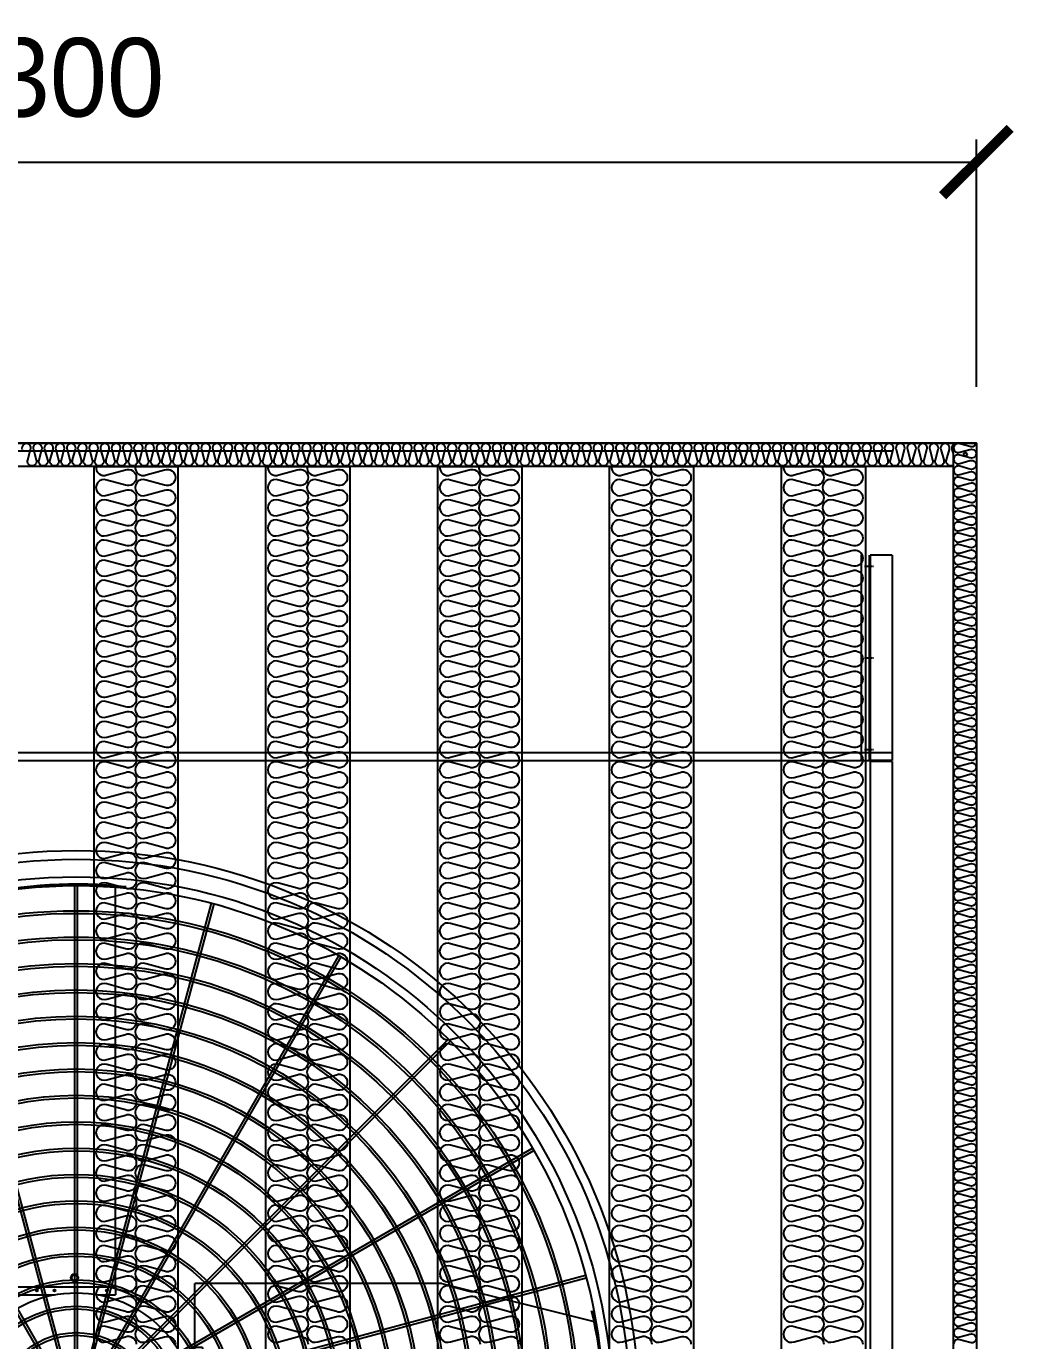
# Model space of a CAD drawing. Header units: millimetres. Extents: x 2280 to 31687, y 1787 to 22582.
# Drawn here: x 7271 to 9029, y 10121 to 12462 of the extents above; entities that cross this region are included whole.
import ezdxf

# ---------------------------------------------------------------- set-up
doc = ezdxf.new("R2010")
doc.units = ezdxf.units.MM
doc.linetypes.add('CENTER', pattern=[2, 1.25, -0.25, 0.25, -0.25])
doc.linetypes.add('HIDDEN', pattern=[0.375, 0.25, -0.125])
for name, color, linetype in [('center', 1, 'CENTER'), ('LINE', 7, 'Continuous'), ('SMS', 220, 'Continuous'), ('냉각탑', 4, 'Continuous'), ('냉각탑_dim', 1, 'Continuous'), ('숨은선', 5, 'HIDDEN')]:
    doc.layers.add(name, color=color, linetype=linetype)
doc.styles.add('HY울릉도L', font='')
doc.styles.get('HY울릉도L').set_extended_font_data('HY울릉도L')
doc.dimstyles.new('성지DIM', dxfattribs={"dimtxt": 3.5, "dimasz": 3, "dimexe": 1, "dimexo": 2.5, "dimgap": 2, "dimtad": 1, "dimdec": 0, "dimzin": 3, "dimdsep": 46, "dimtxsty": 'HY울릉도L', "dimblk": 'ARCHTICK', "dimcen": -2, "dimclrd": 256, "dimclre": 256, "dimclrt": 7, "dimadec": 0, "dimazin": 0, "dimtfac": 1, "dimtdec": 0, "dimtofl": 0, "dimtmove": 0, "dimatfit": 3, "dimfxl": 1, "dimtolj": 1, "dimtzin": 0, "dimlwe": -1, "dimarcsym": 0})

# ---------------------------------------------------------------- blocks, each defined once
blk = doc.blocks.new('_ArchTick')
at = {"color": 0, "linetype": 'ByBlock', "const_width": 0.15}
blk.add_lwpolyline([(-0.5, -0.5), (0.5, 0.5)], dxfattribs=at)
blk = doc.blocks.new('*D371')
at = {"layer": 'Defpoints', "color": 0, "transparency": 16777216}
for p in [(8962.5, 12220.3), (5662.8, 11719.8), (8962.5, 11719.8)]:
    blk.add_point(p, dxfattribs=at)
at = {"layer": '냉각탑_dim', "transparency": 16777216}
for p, q in [((5662.8, 11819.8), (5662.8, 12260.3)), ((8962.5, 11819.8), (8962.5, 12260.3))]:
    blk.add_line(p, q, dxfattribs=at)
at = {"layer": '냉각탑_dim', "lineweight": -2, "transparency": 16777216}
blk.add_line((5662.8, 12220.3), (8962.5, 12220.3), dxfattribs=at)
at = {"layer": '냉각탑_dim', "lineweight": -2, "transparency": 16777216, "xscale": 120, "yscale": 120, "zscale": 120, "rotation": 180}
blk.add_blockref('_ArchTick', (5662.8, 12220.3), dxfattribs=at)
at = {"layer": '냉각탑_dim', "lineweight": -2, "transparency": 16777216, "xscale": 120, "yscale": 120, "zscale": 120}
blk.add_blockref('_ArchTick', (8962.5, 12220.3), dxfattribs=at)
at = {"layer": '냉각탑_dim', "color": 7, "transparency": 16777216, "insert": (7312.6, 12370.3), "char_height": 140, "attachment_point": 5, "style": 'HY울릉도L'}
blk.add_mtext('\\A1;3300', dxfattribs=at)
blk = doc.blocks.new('A$C1FB73ED1')
for p, q in [((1277, 1342.9), (1277, 2480)), ((1283, 1342.9), (1283, 2480)), ((1260.8, 1340), (966.5, 2438.3)), ((1266.6, 1341.6), (972.3, 2439.9)), ((1293.4, 1341.6), (1587.7, 2439.9)), ((1299.2, 1340), (1593.5, 2438.3)), ((1245.9, 1333), (677.4, 2317.7)), ((1251.1, 1336), (682.6, 2320.7)), ((1308.9, 1336), (1877.4, 2320.7)), ((1314.1, 1333), (1882.6, 2317.7)), ((1233.4, 1322.4), (429.4, 2126.4)), ((1237.6, 1326.6), (433.6, 2130.6)), ((1322.4, 1326.6), (2126.4, 2130.6)), ((1326.6, 1322.4), (2130.6, 2126.4)), ((1224, 1308.9), (239.3, 1877.4)), ((1227, 1314.1), (242.3, 1882.6)), ((1333, 1314.1), (2317.7, 1882.6)), ((1336, 1308.9), (2320.7, 1877.4)), ((1218.4, 1293.4), (120.1, 1587.7)), ((1220, 1299.2), (121.7, 1593.5)), ((1340, 1299.2), (2438.3, 1593.5)), ((1341.6, 1293.4), (2439.9, 1587.7)), ((1217.1, 1283), (80, 1283)), ((1217.1, 1277), (80, 1277)), ((1218.4, 1266.6), (120.1, 972.3)), ((1220, 1260.8), (121.7, 966.5)), ((1340, 1260.8), (2438.3, 966.5)), ((1341.6, 1266.6), (2439.9, 972.3)), ((1342.9, 1283), (2480, 1283)), ((1342.9, 1277), (2480, 1277)), ((1224, 1251.1), (239.3, 682.6)), ((1227, 1245.9), (242.3, 677.4)), ((1233.4, 1237.6), (429.4, 433.6)), ((1237.6, 1233.4), (433.6, 429.4)), ((1245.9, 1227), (677.4, 242.3)), ((1314.1, 1227), (1882.6, 242.3)), ((1322.4, 1233.4), (2126.4, 429.4)), ((1326.6, 1237.6), (2130.6, 433.6)), ((1333, 1245.9), (2317.7, 677.4)), ((1336, 1251.1), (2320.7, 682.6)), ((1251.1, 1224), (682.6, 239.3)), ((1260.8, 1220), (966.5, 121.7)), ((1266.6, 1218.4), (972.3, 120.1)), ((1277, 1217.1), (1277, 80)), ((1283, 1217.1), (1283, 80)), ((1293.4, 1218.4), (1587.7, 120.1)), ((1299.2, 1220), (1593.5, 121.7)), ((1308.9, 1224), (1877.4, 239.3))]:
    blk.add_line(p, q)
for radius in [1280, 1260, 1220, 1200]:
    blk.add_circle((1280, 1280), radius)
at = {"ltscale": 5}
for radius in [1143, 1137, 1083, 1077, 1023, 1017, 963, 957, 903, 897, 843, 837, 783, 777, 723, 717, 663, 657, 603, 597, 543, 537, 483, 477, 423, 417, 363, 357, 303, 297, 243, 237, 183, 177, 123, 117, 63, 57, 40, 21]:
    blk.add_circle((1280, 1280), radius, dxfattribs=at)
at = {"color": 7}
blk.add_circle((1280, 1280), 273.5, dxfattribs=at)
at = {"layer": 'LINE', "color": 7}
for p, q in [((985.2, 2053.4), (1071.5, 2459.4)), ((1368.2, 2477.5), (1368.2, 1567)), ((985.2, 2053.4), (985.2, 1550)), ((1130.8, 1567), (1369.4, 1567)), ((1130.8, 1567), (1369.4, 1567)), ((1130.8, 1567), (1130.8, 1549)), ((1130.8, 1567), (1130.8, 1549)), ((1369.4, 1567), (1369.4, 1549)), ((1369.4, 1567), (1369.4, 1549)), ((2111.5, 1574.8), (1550, 1574.8)), ((1550, 1429.2), (1550, 1574.8)), ((1550, 1429.2), (1550, 1574.8)), ((2111.5, 1574.8), (2457.5, 1488.5)), ((1130.8, 1550), (985.2, 1550)), ((1130.8, 1550), (985.2, 1550)), ((1130.8, 1549), (1230.5, 1549)), ((1130.8, 1549), (1230.5, 1549)), ((1329.5, 1549), (1369.4, 1549)), ((1329.5, 1549), (1369.4, 1549)), ((1549, 1429.2), (1549, 1329.5)), ((1549, 1429.2), (1549, 1329.5)), ((1567, 1429.2), (1549, 1429.2)), ((1567, 1429.2), (1549, 1429.2)), ((1567, 1429.2), (1567, 1190.6)), ((1567, 1429.2), (1567, 1190.6)), ((84.4, 1368.2), (993, 1368.2)), ((84.4, 1368.2), (993, 1368.2)), ((993, 1130.8), (993, 1369.4)), ((993, 1130.8), (993, 1369.4)), ((993, 1369.4), (1011, 1369.4)), ((993, 1369.4), (1011, 1369.4)), ((993, 1130.8), (993, 1369.4)), ((993, 1130.8), (993, 1369.4)), ((993, 1369.4), (1011, 1369.4)), ((993, 1369.4), (1011, 1369.4)), ((1011, 1329.5), (1011, 1369.4)), ((1011, 1329.5), (1011, 1369.4)), ((1011, 1329.5), (1011, 1369.4)), ((1011, 1329.5), (1011, 1369.4)), ((1011, 1130.8), (1011, 1230.5)), ((1011, 1130.8), (1011, 1230.5)), ((1011, 1130.8), (1011, 1230.5)), ((1011, 1130.8), (1011, 1230.5)), ((1549, 1230.5), (1549, 1190.6)), ((1549, 1230.5), (1549, 1190.6)), ((1567, 1190.6), (1549, 1190.6)), ((1567, 1190.6), (1549, 1190.6)), ((2475.6, 1191.8), (1567, 1191.8)), ((993, 1130.8), (1011, 1130.8)), ((993, 1130.8), (1011, 1130.8)), ((993, 1130.8), (1011, 1130.8)), ((993, 1130.8), (1011, 1130.8)), ((1010, 1130.8), (1010, 985.2)), ((1010, 1130.8), (1010, 985.2)), ((1010, 1130.8), (1010, 985.2)), ((1010, 1130.8), (1010, 985.2)), ((508.5, 985.2), (102.5, 1071.5)), ((1230.5, 1011), (1190.6, 1011)), ((1190.6, 993), (1190.6, 1011)), ((1230.5, 1011), (1190.6, 1011)), ((1190.6, 993), (1190.6, 1011)), ((1429.2, 993), (1190.6, 993)), ((1429.2, 993), (1190.6, 993)), ((1191.8, 82.5), (1191.8, 993)), ((1429.2, 1011), (1329.5, 1011)), ((1429.2, 1011), (1329.5, 1011)), ((1429.2, 993), (1429.2, 1011)), ((1429.2, 993), (1429.2, 1011)), ((1429.2, 1010), (1574.8, 1010)), ((1429.2, 1010), (1574.8, 1010)), ((1574.8, 506.6), (1574.8, 1010)), ((508.5, 985.2), (1010, 985.2)), ((508.5, 985.2), (1010, 985.2)), ((1574.8, 506.6), (1488.5, 100.6)), ((1512.8, 104.1), (1512.8, 106.1)), ((1166.8, 83), (1166.8, 85)), ((1393.2, 83), (1393.2, 85))]:
    blk.add_line(p, q, dxfattribs=at)
for points in [[(1272.3, 1594.4), (1268.5, 1587.9), (1272.3, 1581.4), (1279.8, 1581.4), (1283.5, 1587.9), (1279.8, 1594.4)], [(1272.3, 1594.4), (1268.5, 1587.9), (1272.3, 1581.4), (1279.8, 1581.4), (1283.5, 1587.9), (1279.8, 1594.4)], [(1594.4, 1287.7), (1587.9, 1291.5), (1581.4, 1287.7), (1581.4, 1280.2), (1587.9, 1276.5), (1594.4, 1280.2)], [(1594.4, 1287.7), (1587.9, 1291.5), (1581.4, 1287.7), (1581.4, 1280.2), (1587.9, 1276.5), (1594.4, 1280.2)], [(965.6, 1272.3), (972.1, 1268.5), (978.6, 1272.3), (978.6, 1279.8), (972.1, 1283.5), (965.6, 1279.8)], [(965.6, 1272.3), (972.1, 1268.5), (978.6, 1272.3), (978.6, 1279.8), (972.1, 1283.5), (965.6, 1279.8)], [(965.6, 1272.3), (972.1, 1268.5), (978.6, 1272.3), (978.6, 1279.8), (972.1, 1283.5), (965.6, 1279.8)], [(965.6, 1272.3), (972.1, 1268.5), (978.6, 1272.3), (978.6, 1279.8), (972.1, 1283.5), (965.6, 1279.8)], [(1287.7, 965.6), (1291.5, 972.1), (1287.7, 978.6), (1280.2, 978.6), (1276.5, 972.1), (1280.2, 965.6)], [(1287.7, 965.6), (1291.5, 972.1), (1287.7, 978.6), (1280.2, 978.6), (1276.5, 972.1), (1280.2, 965.6)]]:
    blk.add_lwpolyline(points, close=True, dxfattribs=at)
for centre, radius in [((1276, 1587.9), 8.5), ((1276, 1587.9), 8.5), ((1190.6, 1559), 2), ((1190.6, 1559), 2), ((1230.6, 1559), 2), ((1230.6, 1559), 2), ((1349.6, 1559), 2), ((1349.6, 1559), 2), ((1001, 1349.6), 2), ((1001, 1349.6), 2), ((1001, 1349.6), 2), ((1001, 1349.6), 2), ((1559, 1369.4), 2), ((1559, 1369.4), 2), ((1559, 1329.4), 2), ((1559, 1329.4), 2), ((1587.9, 1284), 8.5), ((1587.9, 1284), 8.5), ((972.1, 1276), 8.5), ((972.1, 1276), 8.5), ((972.1, 1276), 8.5), ((972.1, 1276), 8.5), ((1001, 1230.6), 2), ((1001, 1230.6), 2), ((1001, 1230.6), 2), ((1001, 1230.6), 2), ((1559, 1210.4), 2), ((1559, 1210.4), 2), ((1001, 1190.6), 2), ((1001, 1190.6), 2), ((1001, 1190.6), 2), ((1001, 1190.6), 2), ((1210.4, 1001), 2), ((1210.4, 1001), 2), ((1329.4, 1001), 2), ((1329.4, 1001), 2), ((1369.4, 1001), 2), ((1369.4, 1001), 2), ((1284, 972.1), 8.5), ((1284, 972.1), 8.5)]:
    blk.add_circle(centre, radius, dxfattribs=at)
for centre, radius, start, end in [((1280, 1483.4), 1000, 83.5007, 103.4595), ((1280, 1483.4), 998, 83.4876, 103.487), ((1481.5, 1280), 998, 353.4876, 13.487), ((1481.5, 1280), 1000, 353.5007, 13.4595), ((1078.5, 1280), 1000, 173.5007, 193.4595), ((1078.5, 1280), 998, 173.4876, 193.487), ((1280, 1076.6), 998, 263.4876, 283.487), ((1280, 1076.6), 1000, 263.5007, 283.4595)]:
    blk.add_arc(centre, radius, start, end, dxfattribs=at)
blk = doc.blocks.new('sp 300rt')
at = {"color": 7}
for p, q in [((-53856.4, -79719.9), (-53856.4, -82797.9)), ((-53706.4, -79719.9), (-53706.4, -82797.9))]:
    blk.add_line(p, q, dxfattribs=at)
blk.add_line((-53856.4, -79719.9), (-53706.4, -79719.9))
at = {"layer": 'SMS', "color": 5}
for points in [[(-53852.3, -79719.9, 0.560142), (-53833, -79734.8), (-53800.1, -79725.9, -0.524856), (-53780.6, -79739.4, -0.524856), (-53800.1, -79752.8), (-53833, -79743.9, 1.449198), (-53833, -79770.8), (-53800.1, -79761.9, -0.524856), (-53780.6, -79775.3, -0.524856), (-53800.1, -79788.7), (-53833, -79779.8, 1.449198), (-53833, -79806.7), (-53800.1, -79797.8, -0.524856), (-53780.6, -79811.2, -0.524856), (-53800.1, -79824.6), (-53833, -79815.7, 1.449198), (-53833, -79842.6), (-53800.1, -79833.7, -0.524856), (-53780.6, -79847.1, -0.524856), (-53800.1, -79860.5), (-53833, -79851.6, 1.449198), (-53833, -79878.5), (-53800.1, -79869.6, -0.524856), (-53780.6, -79883, -0.524856), (-53800.1, -79896.4), (-53833, -79887.5, 1.449198), (-53833, -79914.4), (-53800.1, -79905.5, -0.524856), (-53780.6, -79918.9, -0.524856), (-53800.1, -79932.4), (-53833, -79923.4, 1.449198), (-53833, -79950.3), (-53800.1, -79941.4, -0.524856), (-53780.6, -79954.8, -0.524856), (-53800.1, -79968.3), (-53833, -79959.4, 1.449198), (-53833, -79986.2), (-53800.1, -79977.3, -0.524856), (-53780.6, -79990.7, -0.524856), (-53800.1, -80004.2), (-53833, -79995.3, 1.449198), (-53833, -80022.1), (-53800.1, -80013.2, -0.524856), (-53780.6, -80026.7, -0.524856), (-53800.1, -80040.1), (-53833, -80031.2, 1.449198), (-53833, -80058), (-53800.1, -80049.1, -0.524856), (-53780.6, -80062.6, -0.524856), (-53800.1, -80076), (-53833, -80067.1, 1.449198), (-53833, -80093.9), (-53800.1, -80085, -0.524856), (-53780.6, -80098.5, -0.524856), (-53800.1, -80111.9), (-53833, -80103, 1.449198), (-53833, -80129.9), (-53800.1, -80121, -0.524856), (-53780.6, -80134.4, -0.417249), (-53795.1, -80148.7)], [(-53782.7, -79719.9, 0.560142), (-53763.3, -79734.8), (-53730.4, -79725.9, -0.524856), (-53711, -79739.4, -0.524856), (-53730.4, -79752.8), (-53763.3, -79743.9, 1.449198), (-53763.3, -79770.8), (-53730.4, -79761.9, -0.524856), (-53711, -79775.3, -0.524856), (-53730.4, -79788.7), (-53763.3, -79779.8, 1.449198), (-53763.3, -79806.7), (-53730.4, -79797.8, -0.524856), (-53711, -79811.2, -0.524856), (-53730.4, -79824.6), (-53763.3, -79815.7, 1.449198), (-53763.3, -79842.6), (-53730.4, -79833.7, -0.524856), (-53711, -79847.1, -0.524856), (-53730.4, -79860.5), (-53763.3, -79851.6, 1.449198), (-53763.3, -79878.5), (-53730.4, -79869.6, -0.524856), (-53711, -79883, -0.524856), (-53730.4, -79896.4), (-53763.3, -79887.5, 1.449198), (-53763.3, -79914.4), (-53730.4, -79905.5, -0.524856), (-53711, -79918.9, -0.524856), (-53730.4, -79932.4), (-53763.3, -79923.4, 1.449198), (-53763.3, -79950.3), (-53730.4, -79941.4, -0.524856), (-53711, -79954.8, -0.524856), (-53730.4, -79968.3), (-53763.3, -79959.4, 1.449198), (-53763.3, -79986.2), (-53730.4, -79977.3, -0.524856), (-53711, -79990.7, -0.524856), (-53730.4, -80004.2), (-53763.3, -79995.3, 1.449198), (-53763.3, -80022.1), (-53730.4, -80013.2, -0.524856), (-53711, -80026.7, -0.524856), (-53730.4, -80040.1), (-53763.3, -80031.2, 1.449198), (-53763.3, -80058), (-53730.4, -80049.1, -0.524856), (-53711, -80062.6, -0.524856), (-53730.4, -80076), (-53763.3, -80067.1, 1.449198), (-53763.3, -80093.9), (-53730.4, -80085, -0.524856), (-53711, -80098.5, -0.524856), (-53730.4, -80111.9), (-53763.3, -80103, 1.449198), (-53763.3, -80129.9), (-53730.4, -80121, -0.524856), (-53711, -80134.4, -0.417249), (-53725.5, -80148.7)], [(-53852, -80120, 0.446849), (-53833, -80129.9), (-53800.1, -80121, -0.524856), (-53780.6, -80134.4, -0.524856), (-53800.1, -80147.8), (-53833, -80138.9, 1.449198), (-53833, -80165.8), (-53800.1, -80156.9, -0.524856), (-53780.6, -80170.3, -0.524856), (-53800.1, -80183.7), (-53833, -80174.8, 1.449198), (-53833, -80201.7), (-53800.1, -80192.8, -0.524856), (-53780.6, -80206.2, -0.524856), (-53800.1, -80219.6), (-53833, -80210.7, 1.449198), (-53833, -80237.6), (-53800.1, -80228.7, -0.524856), (-53780.6, -80242.1, -0.524856), (-53800.1, -80255.5), (-53833, -80246.6, 1.449198), (-53833, -80273.5), (-53800.1, -80264.6, -0.524856), (-53780.6, -80278, -0.524856), (-53800.1, -80291.5), (-53833, -80282.5, 1.449198), (-53833, -80309.4), (-53800.1, -80300.5, -0.524856), (-53780.6, -80313.9, -0.524856), (-53800.1, -80327.4), (-53833, -80318.5, 1.449198), (-53833, -80345.3), (-53800.1, -80336.4, -0.524856), (-53780.6, -80349.8, -0.524856), (-53800.1, -80363.3), (-53833, -80354.4, 1.449198), (-53833, -80381.2), (-53800.1, -80372.3, -0.524856), (-53780.6, -80385.8, -0.524856), (-53800.1, -80399.2), (-53833, -80390.3, 1.449198), (-53833, -80417.1), (-53800.1, -80408.2, -0.524856), (-53780.6, -80421.7, -0.524856), (-53800.1, -80435.1), (-53833, -80426.2, 1.449198), (-53833, -80453), (-53800.1, -80444.1, -0.524856), (-53780.6, -80457.6, -0.524856), (-53800.1, -80471), (-53833, -80462.1, 1.449198), (-53833, -80489), (-53800.1, -80480.1, -0.524856), (-53780.6, -80493.5, -0.524856), (-53800.1, -80506.9), (-53833, -80498, 1.449198), (-53833, -80524.9), (-53800.1, -80516, -0.524856), (-53780.6, -80529.4, -0.524856), (-53800.1, -80542.8), (-53833, -80533.9, 1.449198), (-53833, -80560.8), (-53800.1, -80551.9, -0.524856), (-53780.6, -80565.3, -0.524856), (-53800.1, -80578.7), (-53833, -80569.8, 1.449198), (-53833, -80596.7), (-53800.1, -80587.8, -0.524856), (-53780.6, -80601.2, -0.524856), (-53800.1, -80614.6), (-53833, -80605.7, 1.449198), (-53833, -80632.6), (-53800.1, -80623.7, -0.524856), (-53780.6, -80637.1, -0.524856), (-53800.1, -80650.6), (-53833, -80641.6, 1.449198), (-53833, -80668.5), (-53800.1, -80659.6, -0.524856), (-53780.6, -80673, -0.524856), (-53800.1, -80686.5), (-53833, -80677.6, 1.449198), (-53833, -80704.4), (-53800.1, -80695.5, -0.524856), (-53780.6, -80708.9, -0.524856), (-53800.1, -80722.4), (-53833, -80713.5, 1.449198), (-53833, -80740.3), (-53800.1, -80731.4, -0.524856), (-53780.6, -80744.9, -0.524856), (-53800.1, -80758.3), (-53833, -80749.4, 1.449198), (-53833, -80776.2), (-53800.1, -80767.3, -0.524856), (-53780.6, -80780.8, -0.524856), (-53800.1, -80794.2), (-53833, -80785.3, 1.449198), (-53833, -80812.1), (-53800.1, -80803.2, -0.524856), (-53780.6, -80816.7, -0.524856), (-53800.1, -80830.1), (-53833, -80821.2, 1.449198), (-53833, -80848.1), (-53800.1, -80839.2, -0.524856), (-53780.6, -80852.6, -0.524856), (-53800.1, -80866), (-53833, -80857.1, 1.449198), (-53833, -80884), (-53800.1, -80875.1, -0.524856), (-53780.6, -80888.5, -0.524856), (-53800.1, -80901.9), (-53833, -80893, 1.449198), (-53833, -80919.9), (-53800.1, -80911, -0.524856), (-53780.6, -80924.4, -0.524856), (-53800.1, -80937.8), (-53833, -80928.9, 1.449198), (-53833, -80955.8), (-53800.1, -80946.9, -0.524856), (-53780.6, -80960.3, -0.524856), (-53800.1, -80973.7), (-53833, -80964.8, 1.449198), (-53833, -80991.7), (-53800.1, -80982.8, -0.524856), (-53780.6, -80996.2, -0.524856), (-53800.1, -81009.7), (-53833, -81000.7, 1.449198), (-53833, -81027.6), (-53800.1, -81018.7, -0.524856), (-53780.6, -81032.1, -0.524856), (-53800.1, -81045.6), (-53833, -81036.7, 1.449198), (-53833, -81063.5), (-53800.1, -81054.6, -0.524856), (-53780.6, -81068, -0.524856), (-53800.1, -81081.5), (-53833, -81072.6, 1.449198), (-53833, -81099.4), (-53800.1, -81090.5, -0.524856), (-53780.6, -81104, -0.524856), (-53800.1, -81117.4), (-53833, -81108.5, 1.449198), (-53833, -81135.3), (-53800.1, -81126.4, -0.524856), (-53780.6, -81139.9, -0.524856), (-53800.1, -81153.3), (-53833, -81144.4, 1.449198), (-53833, -81171.2), (-53800.1, -81162.3, -0.524856), (-53780.6, -81175.8, -0.417249), (-53795.1, -81190.1)], [(-53782.3, -80120, 0.446849), (-53763.3, -80129.9), (-53730.4, -80121, -0.524856), (-53711, -80134.4, -0.524856), (-53730.4, -80147.8), (-53763.3, -80138.9, 1.449198), (-53763.3, -80165.8), (-53730.4, -80156.9, -0.524856), (-53711, -80170.3, -0.524856), (-53730.4, -80183.7), (-53763.3, -80174.8, 1.449198), (-53763.3, -80201.7), (-53730.4, -80192.8, -0.524856), (-53711, -80206.2, -0.524856), (-53730.4, -80219.6), (-53763.3, -80210.7, 1.449198), (-53763.3, -80237.6), (-53730.4, -80228.7, -0.524856), (-53711, -80242.1, -0.524856), (-53730.4, -80255.5), (-53763.3, -80246.6, 1.449198), (-53763.3, -80273.5), (-53730.4, -80264.6, -0.524856), (-53711, -80278, -0.524856), (-53730.4, -80291.5), (-53763.3, -80282.5, 1.449198), (-53763.3, -80309.4), (-53730.4, -80300.5, -0.524856), (-53711, -80313.9, -0.524856), (-53730.4, -80327.4), (-53763.3, -80318.5, 1.449198), (-53763.3, -80345.3), (-53730.4, -80336.4, -0.524856), (-53711, -80349.8, -0.524856), (-53730.4, -80363.3), (-53763.3, -80354.4, 1.449198), (-53763.3, -80381.2), (-53730.4, -80372.3, -0.524856), (-53711, -80385.8, -0.524856), (-53730.4, -80399.2), (-53763.3, -80390.3, 1.449198), (-53763.3, -80417.1), (-53730.4, -80408.2, -0.524856), (-53711, -80421.7, -0.524856), (-53730.4, -80435.1), (-53763.3, -80426.2, 1.449198), (-53763.3, -80453), (-53730.4, -80444.1, -0.524856), (-53711, -80457.6, -0.524856), (-53730.4, -80471), (-53763.3, -80462.1, 1.449198), (-53763.3, -80489), (-53730.4, -80480.1, -0.524856), (-53711, -80493.5, -0.524856), (-53730.4, -80506.9), (-53763.3, -80498, 1.449198), (-53763.3, -80524.9), (-53730.4, -80516, -0.524856), (-53711, -80529.4, -0.524856), (-53730.4, -80542.8), (-53763.3, -80533.9, 1.449198), (-53763.3, -80560.8), (-53730.4, -80551.9, -0.524856), (-53711, -80565.3, -0.524856), (-53730.4, -80578.7), (-53763.3, -80569.8, 1.449198), (-53763.3, -80596.7), (-53730.4, -80587.8, -0.524856), (-53711, -80601.2, -0.524856), (-53730.4, -80614.6), (-53763.3, -80605.7, 1.449198), (-53763.3, -80632.6), (-53730.4, -80623.7, -0.524856), (-53711, -80637.1, -0.524856), (-53730.4, -80650.6), (-53763.3, -80641.6, 1.449198), (-53763.3, -80668.5), (-53730.4, -80659.6, -0.524856), (-53711, -80673, -0.524856), (-53730.4, -80686.5), (-53763.3, -80677.6, 1.449198), (-53763.3, -80704.4), (-53730.4, -80695.5, -0.524856), (-53711, -80708.9, -0.524856), (-53730.4, -80722.4), (-53763.3, -80713.5, 1.449198), (-53763.3, -80740.3), (-53730.4, -80731.4, -0.524856), (-53711, -80744.9, -0.524856), (-53730.4, -80758.3), (-53763.3, -80749.4, 1.449198), (-53763.3, -80776.2), (-53730.4, -80767.3, -0.524856), (-53711, -80780.8, -0.524856), (-53730.4, -80794.2), (-53763.3, -80785.3, 1.449198), (-53763.3, -80812.1), (-53730.4, -80803.2, -0.524856), (-53711, -80816.7, -0.524856), (-53730.4, -80830.1), (-53763.3, -80821.2, 1.449198), (-53763.3, -80848.1), (-53730.4, -80839.2, -0.524856), (-53711, -80852.6, -0.524856), (-53730.4, -80866), (-53763.3, -80857.1, 1.449198), (-53763.3, -80884), (-53730.4, -80875.1, -0.524856), (-53711, -80888.5, -0.524856), (-53730.4, -80901.9), (-53763.3, -80893, 1.449198), (-53763.3, -80919.9), (-53730.4, -80911, -0.524856), (-53711, -80924.4, -0.524856), (-53730.4, -80937.8), (-53763.3, -80928.9, 1.449198), (-53763.3, -80955.8), (-53730.4, -80946.9, -0.524856), (-53711, -80960.3, -0.524856), (-53730.4, -80973.7), (-53763.3, -80964.8, 1.449198), (-53763.3, -80991.7), (-53730.4, -80982.8, -0.524856), (-53711, -80996.2, -0.524856), (-53730.4, -81009.7), (-53763.3, -81000.7, 1.449198), (-53763.3, -81027.6), (-53730.4, -81018.7, -0.524856), (-53711, -81032.1, -0.524856), (-53730.4, -81045.6), (-53763.3, -81036.7, 1.449198), (-53763.3, -81063.5), (-53730.4, -81054.6, -0.524856), (-53711, -81068, -0.524856), (-53730.4, -81081.5), (-53763.3, -81072.6, 1.449198), (-53763.3, -81099.4), (-53730.4, -81090.5, -0.524856), (-53711, -81104, -0.524856), (-53730.4, -81117.4), (-53763.3, -81108.5, 1.449198), (-53763.3, -81135.3), (-53730.4, -81126.4, -0.524856), (-53711, -81139.9, -0.524856), (-53730.4, -81153.3), (-53763.3, -81144.4, 1.449198), (-53763.3, -81171.2), (-53730.4, -81162.3, -0.524856), (-53711, -81175.8, -0.417249), (-53725.5, -81190.1)], [(-53852, -81161.4, 0.446849), (-53833, -81171.2), (-53800.1, -81162.3, -0.524856), (-53780.6, -81175.8, -0.524856), (-53800.1, -81189.2), (-53833, -81180.3, 1.449198), (-53833, -81207.2), (-53800.1, -81198.3, -0.524856), (-53780.6, -81211.7, -0.524856), (-53800.1, -81225.1), (-53833, -81216.2, 1.449198), (-53833, -81243.1), (-53800.1, -81234.2, -0.524856), (-53780.6, -81247.6, -0.524856), (-53800.1, -81261), (-53833, -81252.1, 1.449198), (-53833, -81279), (-53800.1, -81270.1, -0.524856), (-53780.6, -81283.5, -0.524856)], [(-53782.3, -81161.4, 0.446849), (-53763.3, -81171.2), (-53730.4, -81162.3, -0.524856), (-53711, -81175.8, -0.524856), (-53730.4, -81189.2), (-53763.3, -81180.3, 1.449198), (-53763.3, -81207.2), (-53730.4, -81198.3, -0.524856), (-53711, -81211.7, -0.524856), (-53730.4, -81225.1), (-53763.3, -81216.2, 1.449198), (-53763.3, -81243.1), (-53730.4, -81234.2, -0.524856), (-53711, -81247.6, -0.524856), (-53730.4, -81261), (-53763.3, -81252.1, 1.449198), (-53763.3, -81279), (-53730.4, -81270.1, -0.524856), (-53711, -81283.5, -0.524856)]]:
    blk.add_lwpolyline(points, format="xyb", dxfattribs=at)
blk = doc.blocks.new('3')
for p, q in [((8117.8, 11719.8), (5662.8, 11719.8)), ((5854, 11719.8), (8812.5, 11719.8)), ((8117.8, 11719.8), (8962.8, 11719.8)), ((8962.8, 11719.8), (8962.8, 8519.8)), ((5868.1, 11705.8), (8812.5, 11705.8)), ((8757.2, 11519.8), (8757.2, 11154.2)), ((8771.3, 11519.8), (8771.3, 11154.2)), ((8773.1, 11519.8), (8773.1, 11154.2)), ((8812.5, 11519.8), (8773.1, 11519.8)), ((8812.5, 11519.8), (8812.5, 11154.2)), ((5854, 11154.2), (8812.5, 11154.2)), ((5914.9, 11168.3), (8812.5, 11168.3)), ((8812.5, 11154.2), (8773.1, 11154.2)), ((8773.1, 11152.3), (8773.1, 8990.5)), ((8812.5, 11152.3), (8773.1, 11152.3)), ((8812.5, 11152.3), (8812.5, 8990.5))]:
    blk.add_line(p, q)
at = {"color": 7}
for p, q in [((5662.8, 11719.8), (8117.8, 11719.8)), ((8962.8, 11719.8), (8117.8, 11719.8)), ((8920.8, 11719.8), (8920.8, 8599.8)), ((8962.8, 11719.8), (8962.8, 8519.8)), ((8920.8, 11677.8), (5704.8, 11677.8))]:
    blk.add_line(p, q, dxfattribs=at)
at = {"ltscale": 500, "elevation": 0}
blk.add_lwpolyline([(5662.8, 11719.8), (8962.5, 11719.8), (8962.5, 8519.8), (5662.8, 8519.8)], close=True, dxfattribs=at)
blk.add_circle((8942.8, 11699.8), 3)
at = {"layer": 'center'}
for p, q in [((8763.3, 11500.2), (8779.3, 11500.2)), ((8763.3, 11337), (8779.3, 11337)), ((8763.3, 11173.9), (8779.3, 11173.9))]:
    blk.add_line(p, q, dxfattribs=at)
at = {"layer": 'SMS', "color": 5, "elevation": 0}
for points in [[(7568.2, 11718.6, 0.446849), (7562.7, 11708.1), (7567.6, 11689.8, -0.524856), (7560.2, 11679, -0.524856), (7552.7, 11689.8), (7557.7, 11708.1, 1.449198), (7542.7, 11708.1), (7547.7, 11689.8, -0.524856), (7540.2, 11679, -0.524856), (7532.8, 11689.8), (7537.7, 11708.1, 1.449198), (7522.8, 11708.1), (7527.7, 11689.8, -0.524856), (7520.3, 11679, -0.524856), (7512.8, 11689.8), (7517.8, 11708.1, 1.449198), (7502.8, 11708.1), (7507.8, 11689.8, -0.524856), (7500.3, 11679, -0.524856), (7492.9, 11689.8), (7497.8, 11708.1, 1.449198), (7482.9, 11708.1), (7487.8, 11689.8, -0.524856), (7480.4, 11679, -0.524856), (7472.9, 11689.8), (7477.9, 11708.1, 1.449198), (7462.9, 11708.1), (7467.9, 11689.8, -0.524856), (7460.4, 11679, -0.524856), (7453, 11689.8), (7457.9, 11708.1, 1.449198), (7443, 11708.1), (7447.9, 11689.8, -0.524856), (7440.5, 11679, -0.524856), (7433, 11689.8), (7438, 11708.1, 1.449198), (7423, 11708.1), (7428, 11689.8, -0.524856), (7420.5, 11679, -0.524856), (7413.1, 11689.8), (7418, 11708.1, 1.449198), (7403.1, 11708.1), (7408, 11689.8, -0.524856), (7400.6, 11679, -0.524856), (7393.1, 11689.8), (7398.1, 11708.1, 1.449198), (7383.1, 11708.1), (7388.1, 11689.8, -0.524856), (7380.6, 11679, -0.524856), (7373.2, 11689.8), (7378.1, 11708.1, 1.449198), (7363.2, 11708.1), (7368.1, 11689.8, -0.524856), (7360.7, 11679, -0.524856), (7353.2, 11689.8), (7358.2, 11708.1, 1.449198), (7343.2, 11708.1), (7348.2, 11689.8, -0.524856), (7340.7, 11679, -0.524856), (7333.3, 11689.8), (7338.2, 11708.1, 1.449198), (7323.3, 11708.1), (7328.2, 11689.8, -0.524856), (7320.8, 11679, -0.524856), (7313.3, 11689.8), (7318.3, 11708.1, 1.449198), (7303.3, 11708.1), (7308.3, 11689.8, -0.524856), (7300.8, 11679, -0.524856), (7293.4, 11689.8), (7298.3, 11708.1, 1.449198), (7283.4, 11708.1), (7288.3, 11689.8, -0.524856), (7280.9, 11679, -0.524856), (7273.4, 11689.8), (7278.4, 11708.1, 1.449198), (7263.4, 11708.1)], [(8146.7, 11718.6, 0.446849), (8141.2, 11708.1), (8146.2, 11689.8, -0.524856), (8138.7, 11679, -0.524856), (8131.3, 11689.8), (8136.2, 11708.1, 1.449198), (8121.3, 11708.1), (8126.2, 11689.8, -0.524856), (8118.8, 11679, -0.524856), (8111.3, 11689.8), (8116.3, 11708.1, 1.449198), (8101.3, 11708.1), (8106.3, 11689.8, -0.524856), (8098.8, 11679, -0.524856), (8091.4, 11689.8), (8096.3, 11708.1, 1.449198), (8081.4, 11708.1), (8086.3, 11689.8, -0.524856), (8078.9, 11679, -0.524856), (8071.4, 11689.8), (8076.4, 11708.1, 1.449198), (8061.4, 11708.1), (8066.4, 11689.8, -0.524856), (8058.9, 11679, -0.524856), (8051.5, 11689.8), (8056.4, 11708.1, 1.449198), (8041.5, 11708.1), (8046.4, 11689.8, -0.524856), (8039, 11679, -0.524856), (8031.5, 11689.8), (8036.5, 11708.1, 1.449198), (8021.5, 11708.1), (8026.5, 11689.8, -0.524856), (8019, 11679, -0.524856), (8011.6, 11689.8), (8016.5, 11708.1, 1.449198), (8001.6, 11708.1), (8006.5, 11689.8, -0.524856), (7999.1, 11679, -0.524856), (7991.6, 11689.8), (7996.6, 11708.1, 1.449198), (7981.6, 11708.1), (7986.6, 11689.8, -0.524856), (7979.1, 11679, -0.524856), (7971.7, 11689.8), (7976.6, 11708.1, 1.449198), (7961.7, 11708.1), (7966.6, 11689.8, -0.524856), (7959.2, 11679, -0.524856), (7951.7, 11689.8), (7956.7, 11708.1, 1.449198), (7941.7, 11708.1), (7946.7, 11689.8, -0.524856), (7939.2, 11679, -0.524856), (7931.8, 11689.8), (7936.7, 11708.1, 1.449198), (7921.8, 11708.1), (7926.7, 11689.8, -0.524856), (7919.3, 11679, -0.524856), (7911.8, 11689.8), (7916.8, 11708.1, 1.449198), (7901.8, 11708.1), (7906.8, 11689.8, -0.524856), (7899.3, 11679, -0.524856), (7891.9, 11689.8), (7896.8, 11708.1, 1.449198), (7881.9, 11708.1), (7886.8, 11689.8, -0.524856), (7879.4, 11679, -0.524856), (7871.9, 11689.8), (7876.9, 11708.1, 1.449198), (7861.9, 11708.1), (7866.9, 11689.8, -0.524856), (7859.4, 11679, -0.524856), (7852, 11689.8), (7856.9, 11708.1, 1.449198), (7842, 11708.1), (7846.9, 11689.8, -0.524856), (7839.5, 11679, -0.524856), (7832, 11689.8), (7837, 11708.1, 1.449198), (7822, 11708.1), (7827, 11689.8, -0.524856), (7819.5, 11679, -0.524856), (7812.1, 11689.8), (7817, 11708.1, 1.449198), (7802.1, 11708.1), (7807, 11689.8, -0.524856), (7799.6, 11679, -0.524856), (7792.1, 11689.8), (7797.1, 11708.1, 1.449198), (7782.1, 11708.1), (7787.1, 11689.8, -0.524856), (7779.6, 11679, -0.524856), (7772.2, 11689.8), (7777.1, 11708.1, 1.449198), (7762.2, 11708.1), (7767.1, 11689.8, -0.524856), (7759.7, 11679, -0.524856), (7752.2, 11689.8), (7757.2, 11708.1, 1.449198), (7742.2, 11708.1), (7747.2, 11689.8, -0.524856), (7739.7, 11679, -0.524856), (7732.3, 11689.8), (7737.2, 11708.1, 1.449198), (7722.3, 11708.1), (7727.2, 11689.8, -0.524856), (7719.8, 11679, -0.524856), (7712.3, 11689.8), (7717.3, 11708.1, 1.449198), (7702.3, 11708.1), (7707.3, 11689.8, -0.524856), (7699.8, 11679, -0.524856), (7692.4, 11689.8), (7697.3, 11708.1, 1.449198), (7682.4, 11708.1), (7687.3, 11689.8, -0.524856), (7679.9, 11679, -0.524856), (7672.4, 11689.8), (7677.4, 11708.1, 1.449198), (7662.4, 11708.1), (7667.4, 11689.8, -0.524856), (7659.9, 11679, -0.524856), (7652.5, 11689.8), (7657.4, 11708.1, 1.449198), (7642.5, 11708.1), (7647.4, 11689.8, -0.524856), (7640, 11679, -0.524856), (7632.5, 11689.8), (7637.5, 11708.1, 1.449198), (7622.5, 11708.1), (7627.5, 11689.8, -0.524856), (7620, 11679, -0.524856), (7612.6, 11689.8), (7617.5, 11708.1, 1.449198), (7602.6, 11708.1), (7607.5, 11689.8, -0.524856), (7600.1, 11679, -0.524856), (7592.6, 11689.8), (7597.6, 11708.1, 1.449198), (7582.6, 11708.1), (7587.6, 11689.8, -0.524856), (7580.1, 11679, -0.524856), (7572.7, 11689.8), (7577.6, 11708.1, 1.449198), (7562.7, 11708.1), (7567.6, 11689.8, -0.524856), (7560.2, 11679, -0.417249), (7552.2, 11687)], [(8621.9, 11680.3, -0.144343), (8617.5, 11679, -0.524856), (8610.1, 11689.8), (8615, 11708.1, 1.449198), (8600.1, 11708.1), (8605, 11689.8, -0.524856), (8597.6, 11679, -0.524856), (8590.1, 11689.8), (8595.1, 11708.1, 1.449198), (8580.1, 11708.1), (8585.1, 11689.8, -0.524856), (8577.6, 11679, -0.524856), (8570.2, 11689.8), (8575.1, 11708.1, 1.449198), (8560.2, 11708.1), (8565.1, 11689.8, -0.524856), (8557.7, 11679, -0.524856), (8550.2, 11689.8), (8555.2, 11708.1, 1.449198), (8540.2, 11708.1), (8545.2, 11689.8, -0.524856), (8537.7, 11679, -0.524856), (8530.3, 11689.8), (8535.2, 11708.1, 1.449198), (8520.3, 11708.1), (8525.2, 11689.8, -0.524856), (8517.8, 11679, -0.524856), (8510.3, 11689.8), (8515.3, 11708.1, 1.449198), (8500.3, 11708.1), (8505.3, 11689.8, -0.524856), (8497.8, 11679, -0.524856), (8490.4, 11689.8), (8495.3, 11708.1, 1.449198), (8480.4, 11708.1), (8485.3, 11689.8, -0.524856), (8477.9, 11679, -0.524856), (8470.4, 11689.8), (8475.4, 11708.1, 1.449198), (8460.4, 11708.1), (8465.4, 11689.8, -0.524856), (8457.9, 11679, -0.524856), (8450.5, 11689.8), (8455.4, 11708.1, 1.449198), (8440.5, 11708.1), (8445.4, 11689.8, -0.524856), (8438, 11679, -0.524856), (8430.5, 11689.8), (8435.5, 11708.1, 1.449198), (8420.5, 11708.1), (8425.5, 11689.8, -0.524856), (8418, 11679, -0.524856), (8410.6, 11689.8), (8415.5, 11708.1, 1.449198), (8400.6, 11708.1), (8405.5, 11689.8, -0.524856), (8398.1, 11679, -0.524856), (8390.6, 11689.8), (8395.6, 11708.1, 1.449198), (8380.6, 11708.1), (8385.6, 11689.8, -0.524856), (8378.1, 11679, -0.524856), (8370.7, 11689.8), (8375.6, 11708.1, 1.449198), (8360.7, 11708.1), (8365.6, 11689.8, -0.524856), (8358.2, 11679, -0.524856), (8350.7, 11689.8), (8355.7, 11708.1, 1.449198), (8340.7, 11708.1), (8345.7, 11689.8, -0.524856), (8338.2, 11679, -0.524856), (8330.8, 11689.8), (8335.7, 11708.1, 1.449198), (8320.8, 11708.1), (8325.7, 11689.8, -0.524856), (8318.3, 11679, -0.524856), (8310.8, 11689.8), (8315.8, 11708.1, 1.449198), (8300.8, 11708.1), (8305.8, 11689.8, -0.524856), (8298.3, 11679, -0.524856), (8290.9, 11689.8), (8295.8, 11708.1, 1.449198), (8280.9, 11708.1), (8285.8, 11689.8, -0.524856), (8278.4, 11679, -0.524856), (8270.9, 11689.8), (8275.9, 11708.1, 1.449198), (8260.9, 11708.1), (8265.9, 11689.8, -0.524856), (8258.4, 11679, -0.524856), (8251, 11689.8), (8255.9, 11708.1, 1.449198), (8241, 11708.1), (8245.9, 11689.8, -0.524856), (8238.5, 11679, -0.524856), (8231, 11689.8), (8236, 11708.1, 1.449198), (8221, 11708.1), (8226, 11689.8, -0.524856), (8218.5, 11679, -0.524856), (8211.1, 11689.8), (8216, 11708.1, 1.449198), (8201.1, 11708.1), (8206, 11689.8, -0.524856), (8198.6, 11679, -0.524856), (8191.1, 11689.8), (8196.1, 11708.1, 1.449198), (8181.1, 11708.1), (8186.1, 11689.8, -0.524856), (8178.6, 11679, -0.524856), (8171.2, 11689.8), (8176.1, 11708.1, 1.449198), (8161.2, 11708.1), (8166.1, 11689.8, -0.524856), (8158.7, 11679, -0.524856), (8151.2, 11689.8), (8156.2, 11708.1, 1.449198), (8141.2, 11708.1), (8146.2, 11689.8, -0.524856), (8138.7, 11679, -0.417249), (8130.7, 11687)], [(8920.8, 11680, -0.131401), (8916.8, 11679, -0.524856), (8909.3, 11689.8), (8914.3, 11708.1, 1.449198), (8899.3, 11708.1), (8904.3, 11689.8, -0.524856), (8896.8, 11679, -0.524856), (8889.4, 11689.8), (8894.3, 11708.1, 1.449198), (8879.4, 11708.1), (8884.3, 11689.8, -0.524856), (8876.9, 11679, -0.524856), (8869.4, 11689.8), (8874.4, 11708.1, 1.449198), (8859.4, 11708.1), (8864.4, 11689.8, -0.524856), (8856.9, 11679, -0.524856), (8849.5, 11689.8), (8854.4, 11708.1, 1.449198), (8839.5, 11708.1), (8844.4, 11689.8, -0.524856), (8837, 11679, -0.524856), (8829.5, 11689.8), (8834.5, 11708.1, 1.449198), (8819.5, 11708.1), (8824.5, 11689.8, -0.524856), (8817, 11679, -0.524856), (8809.6, 11689.8), (8814.5, 11708.1, 1.449198), (8799.6, 11708.1), (8804.5, 11689.8, -0.524856), (8797.1, 11679, -0.524856), (8789.6, 11689.8), (8794.6, 11708.1, 1.449198), (8779.6, 11708.1), (8784.6, 11689.8, -0.524856), (8777.1, 11679, -0.524856), (8769.7, 11689.8), (8774.6, 11708.1, 1.449198), (8759.7, 11708.1), (8764.6, 11689.8, -0.524856), (8757.2, 11679, -0.524856), (8749.7, 11689.8), (8754.7, 11708.1, 1.449198), (8739.7, 11708.1), (8744.7, 11689.8, -0.524856), (8737.2, 11679, -0.524856), (8729.8, 11689.8), (8734.7, 11708.1, 1.449198), (8719.8, 11708.1), (8724.7, 11689.8, -0.524856), (8717.3, 11679, -0.524856), (8709.8, 11689.8), (8714.8, 11708.1, 1.449198), (8699.8, 11708.1), (8704.8, 11689.8, -0.524856), (8697.3, 11679, -0.524856), (8689.9, 11689.8), (8694.8, 11708.1, 1.449198), (8679.9, 11708.1), (8684.8, 11689.8, -0.524856), (8677.4, 11679, -0.524856), (8669.9, 11689.8), (8674.9, 11708.1, 1.449198), (8659.9, 11708.1), (8664.9, 11689.8, -0.524856), (8657.4, 11679, -0.524856), (8650, 11689.8), (8654.9, 11708.1, 1.449198), (8640, 11708.1), (8644.9, 11689.8, -0.524856), (8637.5, 11679, -0.524856), (8630, 11689.8), (8635, 11708.1, 1.449198), (8620, 11708.1), (8625, 11689.8, -0.524856), (8617.5, 11679, -0.417249), (8609.5, 11687)], [(8920.8, 11716.5, 0.2951), (8918.9, 11708.1), (8920.8, 11701.4)], [(8961.7, 11719.8, -0.487644), (8951, 11713.3), (8932.7, 11718.3, 0.524856), (8921.9, 11710.8, 0.524856), (8932.7, 11703.4), (8951, 11708.3, -1.449198), (8951, 11693.4), (8932.7, 11698.3, 0.524856), (8921.9, 11690.9, 0.524856), (8932.7, 11683.4), (8951, 11688.4, -1.449198), (8951, 11673.4), (8932.7, 11678.4, 0.524856), (8921.9, 11670.9, 0.524856), (8932.7, 11663.5), (8951, 11668.4, -1.449198), (8951, 11653.5), (8932.7, 11658.4, 0.524856), (8921.9, 11651, 0.524856), (8932.7, 11643.5), (8951, 11648.5, -1.449198), (8951, 11633.5), (8932.7, 11638.5, 0.524856), (8921.9, 11631, 0.524856), (8932.7, 11623.6), (8951, 11628.5, -1.449198), (8951, 11613.6), (8932.7, 11618.5, 0.524856), (8921.9, 11611.1, 0.524856), (8932.7, 11603.6), (8951, 11608.6, -1.449198), (8951, 11593.6), (8932.7, 11598.6, 0.524856), (8921.9, 11591.1, 0.524856), (8932.7, 11583.7), (8951, 11588.6, -1.449198), (8951, 11573.7), (8932.7, 11578.6, 0.524856), (8921.9, 11571.2, 0.524856), (8932.7, 11563.7), (8951, 11568.7, -1.449198), (8951, 11553.7), (8932.7, 11558.7, 0.524856), (8921.9, 11551.2, 0.524856), (8932.7, 11543.8), (8951, 11548.7, -1.449198), (8951, 11533.8), (8932.7, 11538.7, 0.524856), (8921.9, 11531.3, 0.524856), (8932.7, 11523.8), (8951, 11528.8, -1.449198), (8951, 11513.8), (8932.7, 11518.8, 0.524856), (8921.9, 11511.3, 0.417249), (8930, 11503.3)], [(8961.7, 11519.8, -0.468181), (8951, 11513.8), (8932.7, 11518.8, 0.524856), (8921.9, 11511.3, 0.524856), (8932.7, 11503.9), (8951, 11508.8, -1.449198), (8951, 11493.9), (8932.7, 11498.8, 0.524856), (8921.9, 11491.4, 0.524856), (8932.7, 11483.9), (8951, 11488.9, -1.449198), (8951, 11473.9), (8932.7, 11478.9, 0.524856), (8921.9, 11471.4, 0.524856), (8932.7, 11464), (8951, 11468.9, -1.449198), (8951, 11454), (8932.7, 11458.9, 0.524856), (8921.9, 11451.5, 0.524856), (8932.7, 11444), (8951, 11449, -1.449198), (8951, 11434), (8932.7, 11439, 0.524856), (8921.9, 11431.5, 0.524856), (8932.7, 11424.1), (8951, 11429, -1.449198), (8951, 11414.1), (8932.7, 11419, 0.524856), (8921.9, 11411.6, 0.524856), (8932.7, 11404.1), (8951, 11409.1, -1.449198), (8951, 11394.1), (8932.7, 11399.1, 0.524856), (8921.9, 11391.6, 0.524856), (8932.7, 11384.2), (8951, 11389.1, -1.449198), (8951, 11374.2), (8932.7, 11379.1, 0.524856), (8921.9, 11371.7, 0.524856), (8932.7, 11364.2), (8951, 11369.2, -1.449198), (8951, 11354.2), (8932.7, 11359.2, 0.524856), (8921.9, 11351.7, 0.524856), (8932.7, 11344.3), (8951, 11349.2, -1.449198), (8951, 11334.3), (8932.7, 11339.2, 0.524856), (8921.9, 11331.8, 0.524856), (8932.7, 11324.3), (8951, 11329.3, -1.449198), (8951, 11314.3), (8932.7, 11319.3, 0.524856), (8921.9, 11311.8, 0.524856), (8932.7, 11304.4), (8951, 11309.3, -1.449198), (8951, 11294.4), (8932.7, 11299.3, 0.524856), (8921.9, 11291.9, 0.524856), (8932.7, 11284.4), (8951, 11289.4, -1.449198), (8951, 11274.4), (8932.7, 11279.4, 0.524856), (8921.9, 11271.9, 0.524856), (8932.7, 11264.5), (8951, 11269.4, -1.449198), (8951, 11254.5), (8932.7, 11259.4, 0.524856), (8921.9, 11252, 0.524856), (8932.7, 11244.5), (8951, 11249.5, -1.449198), (8951, 11234.5), (8932.7, 11239.5, 0.524856), (8921.9, 11232, 0.524856), (8932.7, 11224.6), (8951, 11229.5, -1.449198), (8951, 11214.6), (8932.7, 11219.5, 0.524856), (8921.9, 11212.1, 0.524856), (8932.7, 11204.6), (8951, 11209.6, -1.449198), (8951, 11194.6), (8932.7, 11199.6, 0.524856), (8921.9, 11192.1, 0.524856), (8932.7, 11184.7), (8951, 11189.6, -1.449198), (8951, 11174.7), (8932.7, 11179.6, 0.524856), (8921.9, 11172.2, 0.524856), (8932.7, 11164.7), (8951, 11169.7, -1.449198), (8951, 11154.7), (8932.7, 11159.7, 0.524856), (8921.9, 11152.2, 0.524856), (8932.7, 11144.8), (8951, 11149.7, -1.449198), (8951, 11134.8), (8932.7, 11139.7, 0.524856), (8921.9, 11132.3, 0.524856), (8932.7, 11124.8), (8951, 11129.8, -1.449198), (8951, 11114.8), (8932.7, 11119.8, 0.524856), (8921.9, 11112.3, 0.524856), (8932.7, 11104.9), (8951, 11109.8, -1.449198), (8951, 11094.9), (8932.7, 11099.8, 0.524856), (8921.9, 11092.4, 0.524856), (8932.7, 11084.9), (8951, 11089.9, -1.449198), (8951, 11074.9), (8932.7, 11079.9, 0.524856), (8921.9, 11072.4, 0.524856), (8932.7, 11065), (8951, 11069.9, -1.449198), (8951, 11055), (8932.7, 11059.9, 0.524856), (8921.9, 11052.5, 0.524856), (8932.7, 11045), (8951, 11050, -1.449198), (8951, 11035), (8932.7, 11040, 0.524856), (8921.9, 11032.5, 0.524856), (8932.7, 11025.1), (8951, 11030, -1.449198), (8951, 11015.1), (8932.7, 11020, 0.524856), (8921.9, 11012.6, 0.524856), (8932.7, 11005.1), (8951, 11010.1, -1.449198), (8951, 10995.1), (8932.7, 11000.1, 0.524856), (8921.9, 10992.6, 0.524856), (8932.7, 10985.2), (8951, 10990.1, -1.449198), (8951, 10975.2), (8932.7, 10980.1, 0.524856), (8921.9, 10972.7, 0.524856), (8932.7, 10965.2), (8951, 10970.2, -1.449198), (8951, 10955.2), (8932.7, 10960.2, 0.524856), (8921.9, 10952.7, 0.417249), (8930, 10944.7)], [(8961.5, 10960.7, -0.446849), (8951, 10955.2), (8932.7, 10960.2, 0.524856), (8921.9, 10952.7, 0.524856), (8932.7, 10945.3), (8951, 10950.2, -1.449198), (8951, 10935.3), (8932.7, 10940.2, 0.524856), (8921.9, 10932.8, 0.524856), (8932.7, 10925.3), (8951, 10930.3, -1.449198), (8951, 10915.3), (8932.7, 10920.3, 0.524856), (8921.9, 10912.8, 0.524856), (8932.7, 10905.4), (8951, 10910.3, -1.449198), (8951, 10895.4), (8932.7, 10900.3, 0.524856), (8921.9, 10892.9, 0.524856), (8932.7, 10885.4), (8951, 10890.4, -1.449198), (8951, 10875.4), (8932.7, 10880.4, 0.524856), (8921.9, 10872.9, 0.524856), (8932.7, 10865.5), (8951, 10870.4, -1.449198), (8951, 10855.5), (8932.7, 10860.4, 0.524856), (8921.9, 10853, 0.524856), (8932.7, 10845.5), (8951, 10850.5, -1.449198), (8951, 10835.5), (8932.7, 10840.5, 0.524856), (8921.9, 10833, 0.524856), (8932.7, 10825.6), (8951, 10830.5, -1.449198), (8951, 10815.6), (8932.7, 10820.5, 0.524856), (8921.9, 10813.1, 0.524856), (8932.7, 10805.6), (8951, 10810.6, -1.449198), (8951, 10795.6), (8932.7, 10800.6, 0.524856), (8921.9, 10793.1, 0.524856), (8932.7, 10785.7), (8951, 10790.6, -1.449198), (8951, 10775.7), (8932.7, 10780.6, 0.524856), (8921.9, 10773.2, 0.524856), (8932.7, 10765.7), (8951, 10770.7, -1.449198), (8951, 10755.7), (8932.7, 10760.7, 0.524856), (8921.9, 10753.2, 0.524856), (8932.7, 10745.8), (8951, 10750.7, -1.449198), (8951, 10735.8), (8932.7, 10740.7, 0.524856), (8921.9, 10733.3, 0.524856), (8932.7, 10725.8), (8951, 10730.8, -1.449198), (8951, 10715.8), (8932.7, 10720.8, 0.524856), (8921.9, 10713.3, 0.524856), (8932.7, 10705.9), (8951, 10710.8, -1.449198), (8951, 10695.9), (8932.7, 10700.8, 0.524856), (8921.9, 10693.4, 0.524856), (8932.7, 10685.9), (8951, 10690.9, -1.449198), (8951, 10675.9), (8932.7, 10680.9, 0.524856), (8921.9, 10673.4, 0.524856), (8932.7, 10666), (8951, 10670.9, -1.449198), (8951, 10656), (8932.7, 10660.9, 0.524856), (8921.9, 10653.5, 0.524856), (8932.7, 10646), (8951, 10651, -1.449198), (8951, 10636), (8932.7, 10641, 0.524856), (8921.9, 10633.5, 0.524856), (8932.7, 10626.1), (8951, 10631, -1.449198), (8951, 10616.1), (8932.7, 10621, 0.524856), (8921.9, 10613.6, 0.524856), (8932.7, 10606.1), (8951, 10611.1, -1.449198), (8951, 10596.1), (8932.7, 10601.1, 0.524856), (8921.9, 10593.6, 0.524856), (8932.7, 10586.2), (8951, 10591.1, -1.449198), (8951, 10576.2), (8932.7, 10581.1, 0.524856), (8921.9, 10573.7, 0.524856), (8932.7, 10566.2), (8951, 10571.2, -1.449198), (8951, 10556.2), (8932.7, 10561.2, 0.524856), (8921.9, 10553.7, 0.524856), (8932.7, 10546.3), (8951, 10551.2, -1.449198), (8951, 10536.3), (8932.7, 10541.2, 0.524856), (8921.9, 10533.8, 0.524856), (8932.7, 10526.3), (8951, 10531.3, -1.449198), (8951, 10516.3), (8932.7, 10521.3, 0.524856), (8921.9, 10513.8, 0.524856), (8932.7, 10506.4), (8951, 10511.3, -1.449198), (8951, 10496.4), (8932.7, 10501.3, 0.524856), (8921.9, 10493.9, 0.524856), (8932.7, 10486.4), (8951, 10491.4, -1.449198), (8951, 10476.4), (8932.7, 10481.4, 0.524856), (8921.9, 10473.9, 0.524856), (8932.7, 10466.5), (8951, 10471.4, -1.449198), (8951, 10456.5), (8932.7, 10461.4, 0.524856), (8921.9, 10454, 0.524856), (8932.7, 10446.5), (8951, 10451.5, -1.449198), (8951, 10436.5), (8932.7, 10441.5, 0.524856), (8921.9, 10434, 0.524856), (8932.7, 10426.6), (8951, 10431.5, -1.449198), (8951, 10416.6), (8932.7, 10421.5, 0.524856), (8921.9, 10414.1, 0.524856), (8932.7, 10406.6), (8951, 10411.6, -1.449198), (8951, 10396.6), (8932.7, 10401.6, 0.524856), (8921.9, 10394.1, 0.524856), (8932.7, 10386.7), (8951, 10391.6, -1.449198), (8951, 10376.7), (8932.7, 10381.6, 0.524856), (8921.9, 10374.2, 0.417249), (8930, 10366.2)], [(8961.5, 10382.1, -0.446849), (8951, 10376.7), (8932.7, 10381.6, 0.524856), (8921.9, 10374.2, 0.524856), (8932.7, 10366.7), (8951, 10371.7, -1.449198), (8951, 10356.7), (8932.7, 10361.7, 0.524856), (8921.9, 10354.2, 0.524856), (8932.7, 10346.8), (8951, 10351.7, -1.449198), (8951, 10336.8), (8932.7, 10341.7, 0.524856), (8921.9, 10334.3, 0.524856), (8932.7, 10326.8), (8951, 10331.8, -1.449198), (8951, 10316.8), (8932.7, 10321.8, 0.524856), (8921.9, 10314.3, 0.524856), (8932.7, 10306.9), (8951, 10311.8, -1.449198), (8951, 10296.9), (8932.7, 10301.8, 0.524856), (8921.9, 10294.4, 0.524856), (8932.7, 10286.9), (8951, 10291.9, -1.449198), (8951, 10276.9), (8932.7, 10281.9, 0.524856), (8921.9, 10274.4, 0.524856), (8932.7, 10267), (8951, 10271.9, -1.449198), (8951, 10257), (8932.7, 10261.9, 0.524856), (8921.9, 10254.5, 0.524856), (8932.7, 10247), (8951, 10252, -1.449198), (8951, 10237), (8932.7, 10242, 0.524856), (8921.9, 10234.5, 0.524856), (8932.7, 10227.1), (8951, 10232, -1.449198), (8951, 10217.1), (8932.7, 10222, 0.524856), (8921.9, 10214.6, 0.524856), (8932.7, 10207.1), (8951, 10212.1, -1.449198), (8951, 10197.1), (8932.7, 10202.1, 0.524856), (8921.9, 10194.6, 0.524856), (8932.7, 10187.2), (8951, 10192.1, -1.449198), (8951, 10177.2), (8932.7, 10182.1, 0.524856), (8921.9, 10174.7, 0.524856), (8932.7, 10167.2), (8951, 10172.2, -1.449198), (8951, 10157.2), (8932.7, 10162.2, 0.524856), (8921.9, 10154.7, 0.524856), (8932.7, 10147.3), (8951, 10152.2, -1.449198), (8951, 10137.3), (8932.7, 10142.2, 0.524856), (8921.9, 10134.8, 0.524856), (8932.7, 10127.3), (8951, 10132.3, -1.449198), (8951, 10117.3), (8932.7, 10122.3, 0.524856), (8921.9, 10114.8, 0.524856)]]:
    blk.add_lwpolyline(points, format="xyb", dxfattribs=at)
at = {"layer": '숨은선', "ltscale": 4, "elevation": 0}
blk.add_lwpolyline([(8882.7, 11679.8, 0.005236), (8882.9, 11679.8, 0.005236)], format="xyb", dxfattribs=at)
for p in [(61247.2, 91397.7), (61553.2, 91397.7), (61859.2, 91397.7), (62165.2, 91397.7), (62471.2, 91397.7)]:
    blk.add_blockref('sp 300rt', p)
at = {"layer": '냉각탑', "xscale": 0.7829768747821867, "yscale": 0.7829768747821867, "zscale": 0.7829768747821867}
blk.add_blockref('A$C1FB73ED1', (6357.4, 8989.5), dxfattribs=at)

msp = doc.modelspace()

# ---------------------------------------------------------------- block references
msp.add_blockref('3', (0, 0))

# ---------------------------------------------------------------- dimensions: what is measured, and where the dimension line sits
at = {"layer": '냉각탑_dim'}
dim = msp.add_linear_dim(base=(8962.5, 12220.3), p1=(5662.8, 11719.8), p2=(8962.5, 11719.8), dimstyle='성지DIM', override={"dimscale": 40}, dxfattribs=at)
dim.commit()
dim.dimension.update_dxf_attribs({"geometry": '*D371', "text_midpoint": (7312.6, 12370.3)})

doc.saveas('drawing.dxf')
